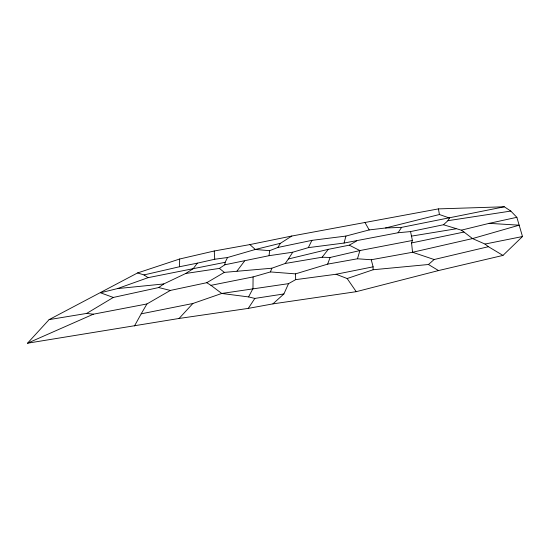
<?xml version="1.0" encoding="UTF-8"?>
<svg xmlns="http://www.w3.org/2000/svg" width="550" height="550" viewBox="0 0 550 550"><rect width="100%" height="100%" fill="white"/><g stroke="black" fill="none" stroke-linecap="round" stroke-linejoin="round"><path stroke-width="0.82" d="M134.482 325.957L141.192 313.837L192.885 303.49L221.746 293.466L288.53 283.649L295.666 279.647L336.064 274.257L347.167 278.534L373.086 269.754L373.113 266.826L371.243 259.751L357.466 258.782L327.635 264.131L295.536 273.873L270.435 271.927L253.089 276.918L210.952 285.333L206.752 282.7L170.335 290.434L146.933 303.957L93.342 314.194L27.5 343.214L49.108 319.619L137.555 272.944L179.651 259.009L214.239 250.992L249.872 244.585L291.823 236.026L438.426 208.89L504.302 206.786L510.812 211.069L516.856 217.319L522.5 236.534L502.961 255.42L438.508 270.566L356.221 291.679L272.917 303.882L248.263 308.392L179.073 318.464L27.5 343.214M253.089 276.918L252.966 288.578L248.566 296.918L221.746 293.466L210.952 285.333M137.555 272.944L144.011 274.924L179.52 266.743L179.651 259.009M49.108 319.619L86.653 313.424L113.307 297.447L158.696 287.547L163.762 283.951L185.721 273.481L219.388 268.407L224.84 264.784L225.115 262.316L227.569 257.503L255.317 249.466L280.445 243.299L291.823 236.026M224.84 264.784L269.074 255.688L269.637 250.683L277.839 247.472L311.905 240.357L345.929 236.067L369.181 229.928L385.509 227.989L401.589 227.37L504.302 206.786M269.074 255.688L292.731 252.223L308.316 247.644L344.053 243.052L345.929 236.067M357.466 258.782L359.899 250.559L412.404 240.467L410.534 231.584L398.062 232.746L344.053 243.052M502.961 255.42L488.421 246.696L434.143 259.518L412.555 252.264L411.558 242.942L412.404 240.467M327.635 264.131L330.103 257.482L359.899 250.559L349.278 245.176L328.288 249.336L288.372 258.988L285.209 263.478L271.844 268.221L224.317 272.381L206.752 282.7M270.435 271.927L271.844 268.221M272.917 303.882L283.889 293.954L288.53 283.649M308.316 247.644L311.905 240.357M141.192 313.837L146.933 303.957M277.839 247.472L280.445 243.299M410.534 231.584L443.479 224.751L447.934 220.688L449.577 218.068L439.429 214.514L385.509 227.989M288.372 258.988L292.731 252.223M398.062 232.746L401.589 227.37M248.263 308.392L254.849 298.416L283.889 293.954M227.569 257.503L214.748 259.243L197.333 263.161L193.208 268.689L185.721 273.481M236.995 271.061L244.516 261.085M285.209 263.478L322.128 257.221L328.288 249.336M179.073 318.464L192.885 303.49M373.086 269.754L428.464 264.502L434.143 259.518M349.278 245.176L356.613 240.969M113.307 297.447L100.464 292.786L117.432 288.599L148.074 277.668L225.115 262.316M443.479 224.751L461.326 230.175L489.156 223.355L516.856 217.319M411.558 242.942L463.994 232.045L472.519 238.576L485.004 244.056L488.421 246.696M179.52 266.743L197.333 263.161M485.004 244.056L522.5 236.534M336.064 274.257L373.113 266.826M371.243 259.751L412.555 252.264L472.519 238.576L519.166 225.184L489.156 223.355M411.352 236.149L455.984 228.814M447.934 220.688L510.812 211.069M117.432 288.599L163.762 283.951M322.128 257.221L330.103 257.482M269.637 250.683L255.317 249.466L249.872 244.585M86.653 313.424L93.342 314.194M248.566 296.918L254.849 298.416M158.696 287.547L170.335 290.434M428.464 264.502L438.508 270.566M144.011 274.924L148.074 277.668M461.326 230.175L463.994 232.045M219.388 268.407L224.317 272.381M347.167 278.534L356.221 291.679M364.877 222.337L369.181 229.928M438.426 208.89L439.429 214.514M214.239 250.992L214.748 259.243M295.536 273.873L295.666 279.647"/></g></svg>
